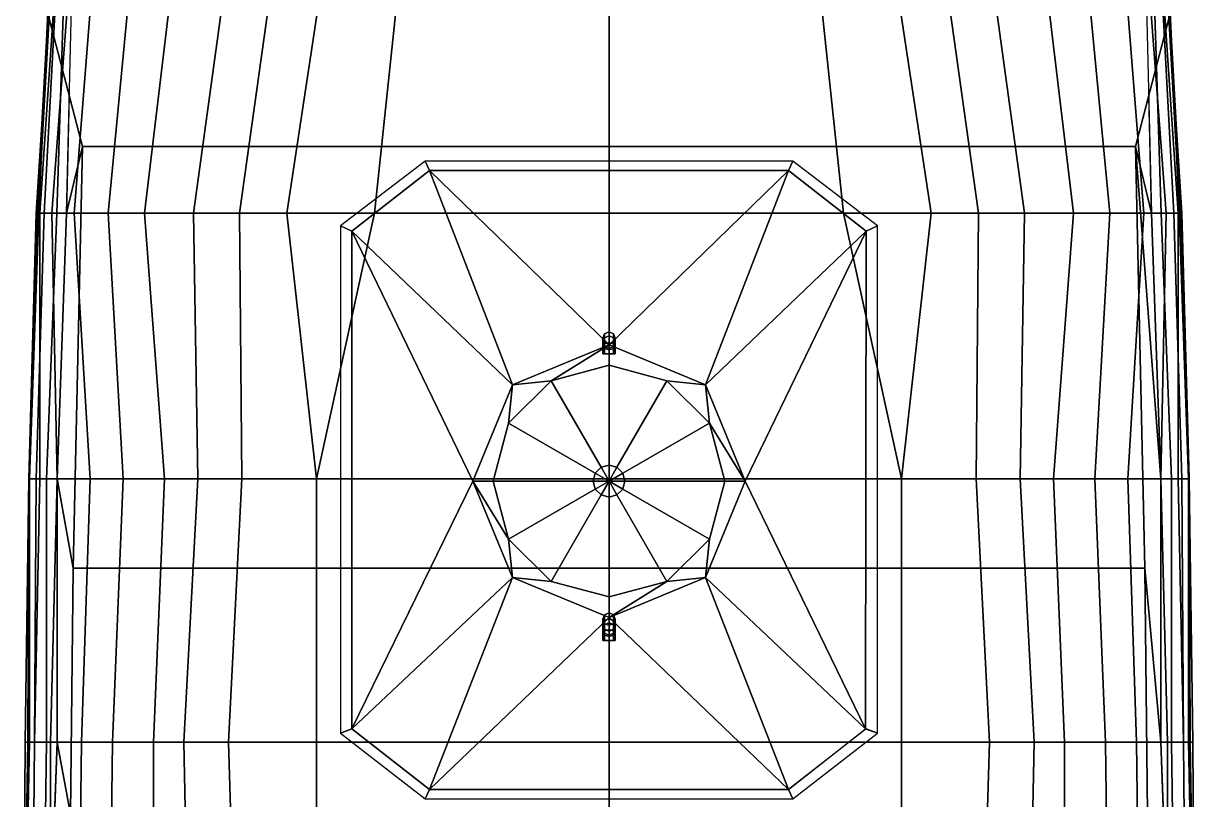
# Model space of a CAD drawing. Extents: x -14 to 14, y -80 to 101.
# Drawn here: x -13.19 to 13.19, y 1.07 to 18.55 of the extents above; entities that cross this region are included whole.
import ezdxf

# ---------------------------------------------------------------- set-up
doc = ezdxf.new("R2010")
doc.units = 0
doc.layers.get('0').update_dxf_attribs({"linetype": 'CONTINUOUS'})
doc.layers.add('CITADELLE', color=3, linetype='CONTINUOUS')
doc.layers.add('SUPERSTRUCTURE', color=4, linetype='CONTINUOUS')

msp = doc.modelspace()

# ---------------------------------------------------------------- linework, layer by layer
for points in [[(-12.53, 20.18, -4.75), (-12.53, 20.18, -5.55), (-12.9, 14.28, -5.55), (-12.86, 14.28, -4.75)], [(-12.53, 20.18, -5.55), (-12.42, 20.18, -6.29), (-12.82, 14.28, -6.29), (-12.9, 14.28, -5.55)], [(-12.58, 20.18, -2.11), (-12.56, 20.18, -3.04), (-12.89, 14.28, -3.04), (-12.84, 14.28, -2.11)], [(-12.56, 20.18, -3.04), (-12.41, 20.18, -3.26), (-12.72, 14.28, -3.26), (-12.89, 14.28, -3.04)], [(-12.41, 20.18, -3.26), (-12.53, 20.18, -4.75), (-12.86, 14.28, -4.75), (-12.72, 14.28, -3.26)], [(-12.25, 20.18, 1.72), (-12.58, 20.18, -2.11), (-12.84, 14.28, -2.11), (-12.44, 14.28, 1.63)], [(-12.42, 20.18, -6.29), (-12.11, 20.18, -7), (-12.55, 14.28, -7), (-12.82, 14.28, -6.29)], [(-12.11, 20.18, -7), (-11.58, 20.18, -7.66), (-12.05, 14.28, -7.66), (-12.55, 14.28, -7)], [(-12.08, 20.18, 1.9), (-12.25, 20.18, 1.72), (-12.44, 14.28, 1.63), (-12.22, 14.28, 1.9)], [(-11.58, 20.18, -7.66), (-10.72, 20.18, -8.31), (-11.28, 14.28, -8.31), (-12.05, 14.28, -7.66)], [(-10.72, 20.18, -8.31), (-9.76, 20.18, -8.76), (-10.46, 14.28, -8.76), (-11.28, 14.28, -8.31)], [(-9.76, 20.18, -8.76), (-8.55, 20.18, -9.13), (-9.36, 14.28, -9.13), (-10.46, 14.28, -8.76)], [(-8.55, 20.18, -9.13), (-7.5, 20.18, -9.3), (-8.32, 14.28, -9.3), (-9.36, 14.28, -9.13)], [(-7.5, 20.18, -9.3), (-6.36, 20.18, -9.42), (-7.26, 14.28, -9.42), (-8.32, 14.28, -9.3)], [(-6.36, 20.18, -9.42), (-4.66, 20.18, -9.51), (-5.28, 14.28, -9.51), (-7.26, 14.28, -9.42)], [(-4.66, 20.18, -9.51), (0, 20.18, -9.55), (0, 14.28, -9.55), (-5.28, 14.28, -9.51)], [(5.28, 14.28, -9.51), (0, 14.28, -9.55), (0, 20.18, -9.55), (4.66, 20.18, -9.51)], [(7.26, 14.28, -9.42), (5.28, 14.28, -9.51), (4.66, 20.18, -9.51), (6.36, 20.18, -9.42)], [(8.32, 14.28, -9.3), (7.26, 14.28, -9.42), (6.36, 20.18, -9.42), (7.5, 20.18, -9.3)], [(9.36, 14.28, -9.13), (8.32, 14.28, -9.3), (7.5, 20.18, -9.3), (8.55, 20.18, -9.13)], [(10.46, 14.28, -8.76), (9.36, 14.28, -9.13), (8.55, 20.18, -9.13), (9.76, 20.18, -8.76)], [(11.28, 14.28, -8.31), (10.46, 14.28, -8.76), (9.76, 20.18, -8.76), (10.72, 20.18, -8.31)], [(12.05, 14.28, -7.66), (11.28, 14.28, -8.31), (10.72, 20.18, -8.31), (11.58, 20.18, -7.66)], [(12.55, 14.28, -7), (12.05, 14.28, -7.66), (11.58, 20.18, -7.66), (12.11, 20.18, -7)], [(12.22, 14.28, 1.9), (12.44, 14.28, 1.63), (12.25, 20.18, 1.72), (12.08, 20.18, 1.9)], [(12.82, 14.28, -6.29), (12.55, 14.28, -7), (12.11, 20.18, -7), (12.42, 20.18, -6.29)], [(12.44, 14.28, 1.63), (12.84, 14.28, -2.11), (12.58, 20.18, -2.11), (12.25, 20.18, 1.72)], [(12.89, 14.28, -3.04), (12.72, 14.28, -3.26), (12.41, 20.18, -3.26), (12.56, 20.18, -3.04)], [(12.72, 14.28, -3.26), (12.86, 14.28, -4.75), (12.53, 20.18, -4.75), (12.41, 20.18, -3.26)], [(12.9, 14.28, -5.55), (12.82, 14.28, -6.29), (12.42, 20.18, -6.29), (12.53, 20.18, -5.55)], [(12.86, 14.28, -4.75), (12.9, 14.28, -5.55), (12.53, 20.18, -5.55), (12.53, 20.18, -4.75)], [(12.84, 14.28, -2.11), (12.89, 14.28, -3.04), (12.56, 20.18, -3.04), (12.58, 20.18, -2.11)], [(-12.157, 16.925, 1.9), (-12.157, 16.925, 1.9), (-12.22, 14.28, 1.9), (-11.86, 15.78, 1.9)], [(12.157, 16.925, 1.9), (12.157, 16.925, 1.9), (11.86, 15.78, 1.9), (12.22, 14.28, 1.9)], [(-11.86, 15.78, 1.9), (-12.22, 14.28, 1.9), (-12.43, 8.29, 1.9), (-12.07, 6.28, 1.9)], [(12.43, 8.29, 1.9), (11.86, 15.78, 1.9), (12.07, 6.28, 1.9), (12.43, 2.36, 1.9)], [(12.22, 14.28, 1.9), (12.22, 14.28, 1.9), (11.86, 15.78, 1.9), (12.43, 8.29, 1.9)], [(-12.72, 14.28, -3.26), (-12.86, 14.28, -4.75), (-13.07, 8.29, -4.75), (-12.9, 8.29, -3.26)], [(-12.86, 14.28, -4.75), (-12.9, 14.28, -5.55), (-13.07, 8.29, -6.29), (-13.07, 8.29, -4.75)], [(-12.9, 14.28, -5.55), (-12.82, 14.28, -6.29), (-12.82, 8.29, -7), (-13.07, 8.29, -6.29)], [(-12.84, 14.28, -2.11), (-12.89, 14.28, -3.04), (-13.05, 8.29, -3.04), (-13.05, 8.29, -2.11)], [(-12.89, 14.28, -3.04), (-12.72, 14.28, -3.26), (-12.9, 8.29, -3.26), (-13.05, 8.29, -3.04)], [(-12.44, 14.28, 1.63), (-12.84, 14.28, -2.11), (-13.05, 8.29, -2.11), (-12.67, 8.29, 1.63)], [(-12.82, 14.28, -6.29), (-12.55, 14.28, -7), (-12.43, 8.29, -7.66), (-12.82, 8.29, -7)], [(-12.22, 14.28, 1.9), (-12.44, 14.28, 1.63), (-12.67, 8.29, 1.63), (-12.43, 8.29, 1.9)], [(-12.55, 14.28, -7), (-12.05, 14.28, -7.66), (-11.69, 8.29, -8.31), (-12.43, 8.29, -7.66)], [(-12.05, 14.28, -7.66), (-11.28, 14.28, -8.31), (-10.94, 8.29, -8.76), (-11.69, 8.29, -8.31)], [(-11.28, 14.28, -8.31), (-10.46, 14.28, -8.76), (-10.01, 8.29, -9.13), (-10.94, 8.29, -8.76)], [(-10.46, 14.28, -8.76), (-9.36, 14.28, -9.13), (-9.26, 8.29, -9.3), (-10.01, 8.29, -9.13)], [(-9.36, 14.28, -9.13), (-8.32, 14.28, -9.3), (-8.27, 8.29, -9.42), (-9.26, 8.29, -9.3)], [(-8.32, 14.28, -9.3), (-7.26, 14.28, -9.42), (-6.59, 8.29, -9.51), (-8.27, 8.29, -9.42)], [(-7.26, 14.28, -9.42), (-5.28, 14.28, -9.51), (-6.59, 8.29, -9.51)], [(-5.28, 14.28, -9.51), (0, 14.28, -9.55), (0, 8.29, -9.55), (-6.59, 8.29, -9.51)], [(6.59, 8.29, -9.51), (0, 8.29, -9.55), (0, 14.28, -9.55), (5.28, 14.28, -9.51)], [(6.59, 8.29, -9.51), (6.59, 8.29, -9.51), (5.28, 14.28, -9.51), (7.26, 14.28, -9.42)], [(8.27, 8.29, -9.42), (6.59, 8.29, -9.51), (7.26, 14.28, -9.42), (8.32, 14.28, -9.3)], [(9.26, 8.29, -9.3), (8.27, 8.29, -9.42), (8.32, 14.28, -9.3), (9.36, 14.28, -9.13)], [(10.01, 8.29, -9.13), (9.26, 8.29, -9.3), (9.36, 14.28, -9.13), (10.46, 14.28, -8.76)], [(10.94, 8.29, -8.76), (10.01, 8.29, -9.13), (10.46, 14.28, -8.76), (11.28, 14.28, -8.31)], [(11.69, 8.29, -8.31), (10.94, 8.29, -8.76), (11.28, 14.28, -8.31), (12.05, 14.28, -7.66)], [(12.43, 8.29, -7.66), (11.69, 8.29, -8.31), (12.05, 14.28, -7.66), (12.55, 14.28, -7)], [(12.43, 8.29, 1.9), (12.67, 8.29, 1.63), (12.44, 14.28, 1.63), (12.22, 14.28, 1.9)], [(12.82, 8.29, -7), (12.43, 8.29, -7.66), (12.55, 14.28, -7), (12.82, 14.28, -6.29)], [(12.67, 8.29, 1.63), (13.05, 8.29, -2.11), (12.84, 14.28, -2.11), (12.44, 14.28, 1.63)], [(13.05, 8.29, -3.04), (12.9, 8.29, -3.26), (12.72, 14.28, -3.26), (12.89, 14.28, -3.04)], [(12.9, 8.29, -3.26), (13.07, 8.29, -4.75), (12.86, 14.28, -4.75), (12.72, 14.28, -3.26)], [(13.07, 8.29, -6.29), (12.82, 8.29, -7), (12.82, 14.28, -6.29), (12.9, 14.28, -5.55)], [(13.05, 8.29, -2.11), (13.05, 8.29, -3.04), (12.89, 14.28, -3.04), (12.84, 14.28, -2.11)], [(13.07, 8.29, -4.75), (13.07, 8.29, -6.29), (12.9, 14.28, -5.55), (12.86, 14.28, -4.75)], [(-13.07, 8.29, -4.75), (-13.07, 8.29, -6.29), (-13.15, 2.36, -6.29), (-13.09, 2.36, -4.75)], [(-13.07, 8.29, -6.29), (-12.82, 8.29, -7), (-12.94, 2.36, -7), (-13.15, 2.36, -6.29)], [(-12.9, 8.29, -3.26), (-13.07, 8.29, -4.75), (-13.09, 2.36, -4.75), (-12.94, 2.36, -3.26)], [(-12.67, 8.29, 1.63), (-13.05, 8.29, -2.11), (-13.05, 2.36, -2.11), (-12.67, 2.36, 1.63)], [(-13.05, 8.29, -2.11), (-13.05, 8.29, -3.04), (-13.05, 2.36, -3.04), (-13.05, 2.36, -2.11)], [(-13.05, 8.29, -3.04), (-12.9, 8.29, -3.26), (-12.94, 2.36, -3.26), (-13.05, 2.36, -3.04)], [(-12.82, 8.29, -7), (-12.43, 8.29, -7.66), (-12.58, 2.36, -7.66), (-12.94, 2.36, -7)], [(-12.43, 8.29, 1.9), (-12.67, 8.29, 1.63), (-12.67, 2.36, 1.63), (-12.43, 2.36, 1.9)], [(-12.43, 8.29, -7.66), (-11.69, 8.29, -8.31), (-11.88, 2.36, -8.31), (-12.58, 2.36, -7.66)], [(-12.07, 6.28, 1.9), (-12.43, 8.29, 1.9), (-12.43, 2.36, 1.9), (-12.13, 0.74, 1.9)], [(-11.69, 8.29, -8.31), (-10.94, 8.29, -8.76), (-11.18, 2.36, -8.76), (-11.88, 2.36, -8.31)], [(-10.94, 8.29, -8.76), (-10.01, 8.29, -9.13), (-10.26, 2.36, -9.13), (-11.18, 2.36, -8.76)], [(-10.01, 8.29, -9.13), (-9.26, 8.29, -9.3), (-9.58, 2.36, -9.3), (-10.26, 2.36, -9.13)], [(-9.26, 8.29, -9.3), (-8.27, 8.29, -9.42), (-8.57, 2.36, -9.42), (-9.58, 2.36, -9.3)], [(-8.27, 8.29, -9.42), (-6.59, 8.29, -9.51), (-6.59, 2.36, -9.51), (-8.57, 2.36, -9.42)], [(-6.59, 8.29, -9.51), (0, 8.29, -9.55), (0, 2.36, -9.55), (-6.59, 2.36, -9.51)], [(6.59, 2.36, -9.51), (0, 2.36, -9.55), (0, 8.29, -9.55), (6.59, 8.29, -9.51)], [(8.57, 2.36, -9.42), (6.59, 2.36, -9.51), (6.59, 8.29, -9.51), (8.27, 8.29, -9.42)], [(9.58, 2.36, -9.3), (8.57, 2.36, -9.42), (8.27, 8.29, -9.42), (9.26, 8.29, -9.3)], [(10.26, 2.36, -9.13), (9.58, 2.36, -9.3), (9.26, 8.29, -9.3), (10.01, 8.29, -9.13)], [(11.18, 2.36, -8.76), (10.26, 2.36, -9.13), (10.01, 8.29, -9.13), (10.94, 8.29, -8.76)], [(11.88, 2.36, -8.31), (11.18, 2.36, -8.76), (10.94, 8.29, -8.76), (11.69, 8.29, -8.31)], [(12.58, 2.36, -7.66), (11.88, 2.36, -8.31), (11.69, 8.29, -8.31), (12.43, 8.29, -7.66)], [(12.94, 2.36, -7), (12.58, 2.36, -7.66), (12.43, 8.29, -7.66), (12.82, 8.29, -7)], [(12.43, 2.36, 1.9), (12.67, 2.36, 1.63), (12.67, 8.29, 1.63), (12.43, 8.29, 1.9)], [(12.67, 2.36, 1.63), (13.05, 2.36, -2.11), (13.05, 8.29, -2.11), (12.67, 8.29, 1.63)], [(13.15, 2.36, -6.29), (12.94, 2.36, -7), (12.82, 8.29, -7), (13.07, 8.29, -6.29)], [(13.05, 2.36, -3.04), (12.94, 2.36, -3.26), (12.9, 8.29, -3.26), (13.05, 8.29, -3.04)], [(12.94, 2.36, -3.26), (13.09, 2.36, -4.75), (13.07, 8.29, -4.75), (12.9, 8.29, -3.26)], [(13.05, 2.36, -2.11), (13.05, 2.36, -3.04), (13.05, 8.29, -3.04), (13.05, 8.29, -2.11)], [(13.09, 2.36, -4.75), (13.15, 2.36, -6.29), (13.07, 8.29, -6.29), (13.07, 8.29, -4.75)], [(12.43, 2.36, 1.9), (12.07, 6.28, 1.9), (12.13, 0.74, 1.9), (12.531, -0.374, 1.9)], [(-12.94, 2.36, -3.26), (-13.09, 2.36, -4.75), (-13.19, -3.58, -4.75), (-12.99, -3.58, -3.26)], [(-13.09, 2.36, -4.75), (-13.15, 2.36, -6.29), (-13.19, -3.58, -6.29), (-13.19, -3.58, -4.75)], [(-13.15, 2.36, -6.29), (-12.94, 2.36, -7), (-12.99, -3.58, -7), (-13.19, -3.58, -6.29)], [(-13.05, 2.36, -2.11), (-13.05, 2.36, -3.04), (-13.17, -3.58, -3.04)], [(-13.05, 2.36, -3.04), (-12.94, 2.36, -3.26), (-12.99, -3.58, -3.26), (-13.17, -3.58, -3.04)], [(-12.67, 2.36, 1.63), (-13.05, 2.36, -2.11), (-13.17, -3.58, -3.04), (-12.75, -3.58, 1.77)], [(-12.94, 2.36, -7), (-12.58, 2.36, -7.66), (-12.58, -3.58, -7.71), (-12.99, -3.58, -7)], [(-12.43, 2.36, 1.9), (-12.67, 2.36, 1.63), (-12.75, -3.58, 1.77), (-12.65, -3.58, 1.9)], [(-12.58, 2.36, -7.66), (-11.88, 2.36, -8.31), (-11.96, -3.58, -8.31), (-12.58, -3.58, -7.71)], [(-12.43, 2.36, 1.9), (-12.43, 2.36, 1.9), (-12.531, -0.374, 1.9), (-12.13, 0.74, 1.9)], [(-11.88, 2.36, -8.31), (-11.18, 2.36, -8.76), (-11.26, -3.58, -8.76), (-11.96, -3.58, -8.31)], [(-11.18, 2.36, -8.76), (-10.26, 2.36, -9.13), (-10.26, -3.58, -9.13), (-11.26, -3.58, -8.76)], [(-10.26, 2.36, -9.13), (-9.58, 2.36, -9.3), (-9.46, -3.58, -9.3), (-10.26, -3.58, -9.13)], [(-9.58, 2.36, -9.3), (-8.57, 2.36, -9.42), (-8.39, -3.58, -9.42), (-9.46, -3.58, -9.3)], [(-8.57, 2.36, -9.42), (-6.59, 2.36, -9.51), (-6.59, -3.58, -9.51), (-8.39, -3.58, -9.42)], [(-6.59, 2.36, -9.51), (0, 2.36, -9.55), (0, -3.58, -9.55), (-6.59, -3.58, -9.51)], [(6.59, -3.58, -9.51), (0, -3.58, -9.55), (0, 2.36, -9.55), (6.59, 2.36, -9.51)], [(8.39, -3.58, -9.42), (6.59, -3.58, -9.51), (6.59, 2.36, -9.51), (8.57, 2.36, -9.42)], [(9.46, -3.58, -9.3), (8.39, -3.58, -9.42), (8.57, 2.36, -9.42), (9.58, 2.36, -9.3)], [(10.26, -3.58, -9.13), (9.46, -3.58, -9.3), (9.58, 2.36, -9.3), (10.26, 2.36, -9.13)], [(11.26, -3.58, -8.76), (10.26, -3.58, -9.13), (10.26, 2.36, -9.13), (11.18, 2.36, -8.76)], [(11.96, -3.58, -8.31), (11.26, -3.58, -8.76), (11.18, 2.36, -8.76), (11.88, 2.36, -8.31)], [(12.58, -3.58, -7.71), (11.96, -3.58, -8.31), (11.88, 2.36, -8.31), (12.58, 2.36, -7.66)], [(12.65, -3.58, 1.9), (12.75, -3.58, 1.77), (12.67, 2.36, 1.63), (12.43, 2.36, 1.9)], [(12.99, -3.58, -7), (12.58, -3.58, -7.71), (12.58, 2.36, -7.66), (12.94, 2.36, -7)], [(12.75, -3.58, 1.77), (13.17, -3.58, -3.04), (13.05, 2.36, -2.11), (12.67, 2.36, 1.63)], [(13.17, -3.58, -3.04), (12.99, -3.58, -3.26), (12.94, 2.36, -3.26), (13.05, 2.36, -3.04)], [(12.99, -3.58, -3.26), (13.19, -3.58, -4.75), (13.09, 2.36, -4.75), (12.94, 2.36, -3.26)], [(13.19, -3.58, -6.29), (12.99, -3.58, -7), (12.94, 2.36, -7), (13.15, 2.36, -6.29)], [(13.17, -3.58, -3.04), (13.17, -3.58, -3.04), (13.05, 2.36, -3.04), (13.05, 2.36, -2.11)], [(13.19, -3.58, -4.75), (13.19, -3.58, -6.29), (13.15, 2.36, -6.29), (13.09, 2.36, -4.75)]]:
    msp.add_3dface(points)
at = {"layer": 'CITADELLE'}
for points in [[(-13.14, 20.71, 4.59), (-13.14, 20.71, 1.9), (-11.86, 15.78, 1.9), (-11.86, 15.78, 4.59)], [(13.14, 20.71, 4.59), (-13.14, 20.71, 4.59), (-11.86, 15.78, 4.59), (11.86, 15.78, 4.59)], [(13.14, 20.71, 1.9), (13.14, 20.71, 4.59), (11.86, 15.78, 4.59), (11.86, 15.78, 1.9)], [(-11.86, 15.78, 4.59), (-11.86, 15.78, 1.9), (-12.07, 6.28, 1.9), (-12.07, 6.28, 4.59)], [(11.86, 15.78, 4.59), (-11.86, 15.78, 4.59), (-12.07, 6.28, 4.59), (12.07, 6.28, 4.59)], [(11.86, 15.78, 1.9), (11.86, 15.78, 4.59), (12.07, 6.28, 4.59), (12.07, 6.28, 1.9)], [(-12.07, 6.28, 4.59), (-12.07, 6.28, 1.9), (-12.13, 0.74, 1.9), (-12.13, 0.74, 4.59)], [(12.07, 6.28, 4.59), (-12.07, 6.28, 4.59), (-12.13, 0.74, 4.59), (12.13, 0.74, 4.59)], [(12.07, 6.28, 1.9), (12.07, 6.28, 4.59), (12.13, 0.74, 4.59), (12.13, 0.74, 1.9)]]:
    msp.add_3dface(points, dxfattribs=at)
at = {"layer": 'SUPERSTRUCTURE'}
for points in [[(-4.04, 15.24, 6.27), (-4.14, 15.45, 4.59), (-6.05, 13.99, 4.59), (-5.79, 13.87, 6.27)], [(4.04, 15.24, 6.27), (4.14, 15.45, 4.59), (-4.14, 15.45, 4.59), (-4.04, 15.24, 6.27)], [(6.05, 13.99, 4.59), (4.14, 15.45, 4.59), (4.04, 15.24, 6.27), (5.79, 13.87, 6.27)], [(-2.171, 10.411, 6.61), (-4.04, 15.24, 6.27), (-5.79, 13.87, 6.27), (-2.171, 10.411, 6.61)], [(0, 11.31, 6.61), (-4.04, 15.24, 6.27), (-2.171, 10.411, 6.61), (0, 11.31, 6.61)], [(0, 11.31, 6.61), (4.04, 15.24, 6.27), (-4.04, 15.24, 6.27), (0, 11.31, 6.61)], [(2.171, 10.411, 6.61), (4.04, 15.24, 6.27), (0, 11.31, 6.61), (2.171, 10.411, 6.61)], [(2.171, 10.411, 6.61), (5.79, 13.87, 6.27), (4.04, 15.24, 6.27), (2.171, 10.411, 6.61)], [(-6.05, 13.99, 4.59), (-6.05, 2.56, 4.59), (-5.79, 2.66, 6.27), (-5.79, 13.87, 6.27)], [(5.78, 2.66, 6.27), (6.05, 2.56, 4.59), (6.05, 13.99, 4.59), (5.79, 13.87, 6.27)], [(-3.07, 8.24, 6.61), (-5.79, 13.87, 6.27), (-5.79, 2.66, 6.27), (-3.07, 8.24, 6.61)], [(-2.171, 10.411, 6.61), (-5.79, 13.87, 6.27), (-3.07, 8.24, 6.61), (-2.171, 10.411, 6.61)], [(3.07, 8.24, 6.61), (5.79, 13.87, 6.27), (2.171, 10.411, 6.61), (3.07, 8.24, 6.61)], [(3.07, 8.24, 6.61), (5.78, 2.66, 6.27), (5.79, 13.87, 6.27), (3.07, 8.24, 6.61)], [(-0.099, 11.47, 16.45), (-0.14, 11.37, 16.45), (-0.14, 11.46, 17.11), (-0.099, 11.56, 17.11)], [(-0.099, 11.56, 19.16), (-0.14, 11.46, 19.11), (-0.14, 11.28, 19.32), (-0.099, 11.33, 19.419)], [(-0.099, 11.559, 17.11), (-0.14, 11.46, 17.11), (-0.14, 11.46, 19.11), (-0.099, 11.559, 19.16)], [(-0.099, 11.469, 6.59), (-0.14, 11.37, 6.6), (-0.14, 11.37, 16.45), (-0.099, 11.469, 16.45)], [(-0.14, 11.37, 16.45), (-0.099, 11.27, 16.45), (-0.099, 11.36, 17.11), (-0.14, 11.46, 17.11)], [(-0.14, 11.46, 17.11), (-0.099, 11.361, 17.11), (-0.099, 11.361, 19.07), (-0.14, 11.46, 19.11)], [(-0.14, 11.46, 19.11), (-0.099, 11.36, 19.07), (-0.099, 11.23, 19.221), (-0.14, 11.28, 19.32)], [(-0.14, 11.37, 6.6), (-0.099, 11.271, 6.61), (-0.099, 11.271, 16.45), (-0.14, 11.37, 16.45)], [(0, 11.51, 16.45), (-0.099, 11.47, 16.45), (-0.099, 11.56, 17.11), (0, 11.6, 17.11)], [(0, 11.6, 17.11), (-0.099, 11.559, 17.11), (-0.099, 11.559, 19.16), (0, 11.6, 19.19)], [(0, 11.6, 19.19), (-0.099, 11.56, 19.16), (-0.099, 11.33, 19.419), (0, 11.36, 19.46)], [(0, 11.51, 6.59), (-0.099, 11.469, 6.59), (-0.099, 11.469, 16.45), (0, 11.51, 16.45)], [(-0.099, 11.361, 17.11), (0, 11.32, 17.11), (0, 11.32, 19.06), (-0.099, 11.361, 19.07)], [(-0.099, 11.27, 16.45), (0, 11.23, 16.45), (0, 11.32, 17.11), (-0.099, 11.36, 17.11)], [(0, 11.36, 19.46), (-0.099, 11.33, 19.419), (-0.099, 11.11, 19.419), (0, 11.11, 19.46)], [(-0.099, 11.36, 19.07), (0, 11.32, 19.06), (0, 11.2, 19.18), (-0.099, 11.23, 19.221)], [(0.099, 11.47, 16.45), (0, 11.51, 16.45), (0, 11.6, 17.11), (0.099, 11.56, 17.11)], [(0.099, 11.559, 17.11), (0, 11.6, 17.11), (0, 11.6, 19.19), (0.099, 11.559, 19.16)], [(0.099, 11.56, 19.16), (0, 11.6, 19.19), (0, 11.36, 19.46), (0.099, 11.33, 19.419)], [(0.099, 11.469, 6.59), (0, 11.51, 6.59), (0, 11.51, 16.45), (0.099, 11.469, 16.45)], [(0, 11.32, 17.11), (0.099, 11.361, 17.11), (0.099, 11.361, 19.07), (0, 11.32, 19.06)], [(0, 11.23, 16.45), (0.099, 11.27, 16.45), (0.099, 11.36, 17.11), (0, 11.32, 17.11)], [(0.099, 11.33, 19.419), (0, 11.36, 19.46), (0, 11.11, 19.46), (0.099, 11.11, 19.419)], [(0, 11.32, 19.06), (0.099, 11.36, 19.07), (0.099, 11.23, 19.221), (0, 11.2, 19.18)], [(0.14, 11.37, 16.45), (0.099, 11.47, 16.45), (0.099, 11.56, 17.11), (0.14, 11.46, 17.11)], [(0.14, 11.46, 19.11), (0.099, 11.56, 19.16), (0.099, 11.33, 19.419), (0.14, 11.28, 19.32)], [(0.14, 11.46, 17.11), (0.099, 11.559, 17.11), (0.099, 11.559, 19.16), (0.14, 11.46, 19.11)], [(0.14, 11.37, 6.6), (0.099, 11.469, 6.59), (0.099, 11.469, 16.45), (0.14, 11.37, 16.45)], [(0.099, 11.27, 16.45), (0.14, 11.37, 16.45), (0.14, 11.46, 17.11), (0.099, 11.36, 17.11)], [(0.099, 11.361, 17.11), (0.14, 11.46, 17.11), (0.14, 11.46, 19.11), (0.099, 11.361, 19.07)], [(0.099, 11.36, 19.07), (0.14, 11.46, 19.11), (0.14, 11.28, 19.32), (0.099, 11.23, 19.221)], [(0.099, 11.271, 6.61), (0.14, 11.37, 6.6), (0.14, 11.37, 16.45), (0.099, 11.271, 16.45)], [(-2.171, 10.411, 6.72), (0, 11.31, 6.72), (0, 11.31, 6.61), (-2.171, 10.411, 6.61)], [(0, 11.31, 6.72), (-2.171, 10.411, 6.72), (-2.171, 10.411, 6.72), (-1.305, 10.5, 6.72)], [(0, 10.85, 6.72), (0, 11.31, 6.72), (0, 11.31, 6.72), (-1.305, 10.5, 6.72)], [(-0.099, 11.33, 19.419), (-0.14, 11.28, 19.32), (-0.14, 11.11, 19.32), (-0.099, 11.11, 19.419)], [(-0.14, 11.28, 19.32), (-0.099, 11.23, 19.221), (-0.099, 11.11, 19.221), (-0.14, 11.11, 19.32)], [(-0.099, 11.271, 6.61), (0, 11.23, 6.61), (0, 11.23, 16.45), (-0.099, 11.271, 16.45)], [(-0.099, 11.23, 19.221), (0, 11.2, 19.18), (0, 11.11, 19.18), (-0.099, 11.11, 19.221)], [(0, 11.31, 6.72), (2.171, 10.411, 6.72), (2.171, 10.411, 6.61), (0, 11.31, 6.61)], [(0, 10.85, 6.72), (1.305, 10.5, 6.72), (2.171, 10.411, 6.72), (0, 11.31, 6.72)], [(0, 11.23, 6.61), (0.099, 11.271, 6.61), (0.099, 11.271, 16.45), (0, 11.23, 16.45)], [(0, 11.2, 19.18), (0.099, 11.23, 19.221), (0.099, 11.11, 19.221), (0, 11.11, 19.18)], [(0.14, 11.28, 19.32), (0.099, 11.33, 19.419), (0.099, 11.11, 19.419), (0.14, 11.11, 19.32)], [(0.099, 11.23, 19.221), (0.14, 11.28, 19.32), (0.14, 11.11, 19.32), (0.099, 11.11, 19.221)], [(0, 10.85, 18.76), (-1.305, 10.5, 18.76), (-0.18, 8.552, 19.26), (0, 8.6, 19.26)], [(-1.305, 10.5, 18.76), (0, 10.85, 18.78), (0, 10.85, 6.72), (-1.305, 10.5, 6.72)], [(1.305, 10.5, 18.76), (0, 10.85, 18.76), (0, 8.6, 19.26), (0.18, 8.552, 19.26)], [(0, 10.85, 18.78), (1.305, 10.5, 18.76), (1.305, 10.5, 6.72), (0, 10.85, 6.72)], [(-3.07, 8.24, 6.72), (-2.171, 10.411, 6.72), (-2.171, 10.411, 6.61), (-3.07, 8.24, 6.61)], [(-2.61, 8.24, 6.72), (-2.26, 9.545, 6.72), (-2.171, 10.411, 6.72), (-3.07, 8.24, 6.72)], [(-1.305, 10.5, 18.76), (-2.26, 9.545, 18.76), (-0.312, 8.42, 19.26), (-0.18, 8.552, 19.26)], [(-2.26, 9.545, 18.76), (-1.305, 10.5, 18.76), (-1.305, 10.5, 6.72), (-2.26, 9.545, 6.72)], [(-1.305, 10.5, 6.72), (-2.171, 10.411, 6.72), (-2.171, 10.411, 6.72), (-2.26, 9.545, 6.72)], [(2.26, 9.545, 18.76), (1.305, 10.5, 18.76), (0.18, 8.552, 19.26), (0.312, 8.42, 19.26)], [(1.305, 10.5, 18.76), (2.26, 9.545, 18.76), (2.26, 9.545, 6.72), (1.305, 10.5, 6.72)], [(2.26, 9.545, 6.72), (2.171, 10.411, 6.72), (2.171, 10.411, 6.72), (1.305, 10.5, 6.72)], [(2.171, 10.411, 6.72), (3.07, 8.24, 6.72), (3.07, 8.24, 6.61), (2.171, 10.411, 6.61)], [(3.07, 8.24, 6.72), (2.171, 10.411, 6.72), (2.171, 10.411, 6.72), (2.26, 9.545, 6.72)], [(-2.26, 9.545, 18.76), (-2.61, 8.24, 18.76), (-0.36, 8.24, 19.26), (-0.312, 8.42, 19.26)], [(-2.61, 8.24, 18.76), (-2.26, 9.545, 18.76), (-2.26, 9.545, 6.72), (-2.61, 8.24, 6.72)], [(2.61, 8.24, 18.76), (2.26, 9.545, 18.76), (0.312, 8.42, 19.26), (0.36, 8.24, 19.26)], [(2.26, 9.545, 18.76), (2.61, 8.24, 18.76), (2.61, 8.24, 6.72), (2.26, 9.545, 6.72)], [(2.61, 8.24, 6.72), (3.07, 8.24, 6.72), (3.07, 8.24, 6.72), (2.26, 9.545, 6.72)], [(-0.18, 8.552, 19.43), (-0.312, 8.42, 19.43), (0, 8.24, 19.48)], [(-0.18, 8.552, 19.26), (-0.312, 8.42, 19.26), (-0.312, 8.42, 19.43), (-0.18, 8.552, 19.43)], [(0, 8.6, 19.43), (-0.18, 8.552, 19.43), (0, 8.24, 19.48)], [(0, 8.6, 19.26), (-0.18, 8.552, 19.26), (-0.18, 8.552, 19.43), (0, 8.6, 19.43)], [(0.18, 8.552, 19.43), (0, 8.6, 19.43), (0, 8.24, 19.48)], [(0.18, 8.552, 19.26), (0, 8.6, 19.26), (0, 8.6, 19.43), (0.18, 8.552, 19.43)], [(0.312, 8.42, 19.43), (0.18, 8.552, 19.43), (0, 8.24, 19.48)], [(0.312, 8.42, 19.26), (0.18, 8.552, 19.26), (0.18, 8.552, 19.43), (0.312, 8.42, 19.43)], [(-3.07, 8.24, 6.61), (-5.79, 2.66, 6.27), (-2.171, 6.069, 6.61), (-3.07, 8.24, 6.61)], [(-2.171, 6.069, 6.72), (-3.07, 8.24, 6.72), (-3.07, 8.24, 6.61), (-2.171, 6.069, 6.61)], [(-2.61, 8.24, 6.72), (-3.07, 8.24, 6.72), (-3.07, 8.24, 6.72), (-2.26, 6.935, 6.72)], [(-3.07, 8.24, 6.72), (-2.171, 6.069, 6.72), (-2.171, 6.069, 6.72), (-2.26, 6.935, 6.72)], [(-2.61, 8.24, 18.76), (-2.26, 6.935, 18.76), (-0.312, 8.06, 19.26), (-0.36, 8.24, 19.26)], [(-2.26, 6.935, 18.76), (-2.61, 8.24, 18.76), (-2.61, 8.24, 6.72), (-2.26, 6.935, 6.72)], [(-0.312, 8.42, 19.43), (-0.36, 8.24, 19.43), (0, 8.24, 19.48)], [(-0.312, 8.42, 19.26), (-0.36, 8.24, 19.26), (-0.36, 8.24, 19.43), (-0.312, 8.42, 19.43)], [(-0.36, 8.24, 19.43), (-0.312, 8.06, 19.43), (0, 8.24, 19.48)], [(-0.36, 8.24, 19.26), (-0.312, 8.06, 19.26), (-0.312, 8.06, 19.43), (-0.36, 8.24, 19.43)], [(-0.312, 8.06, 19.43), (-0.18, 7.928, 19.43), (0, 8.24, 19.48)], [(-0.18, 7.928, 19.43), (0, 7.88, 19.43), (0, 8.24, 19.48)], [(0.36, 8.24, 19.43), (0.312, 8.42, 19.43), (0, 8.24, 19.48)], [(0, 7.88, 19.43), (0.18, 7.928, 19.43), (0, 8.24, 19.48)], [(0.18, 7.928, 19.43), (0.312, 8.06, 19.43), (0, 8.24, 19.48)], [(0.312, 8.06, 19.43), (0.36, 8.24, 19.43), (0, 8.24, 19.48)], [(0.36, 8.24, 19.26), (0.312, 8.42, 19.26), (0.312, 8.42, 19.43), (0.36, 8.24, 19.43)], [(0.312, 8.06, 19.26), (0.36, 8.24, 19.26), (0.36, 8.24, 19.43), (0.312, 8.06, 19.43)], [(2.26, 6.935, 18.76), (2.61, 8.24, 18.76), (0.36, 8.24, 19.26), (0.312, 8.06, 19.26)], [(3.07, 8.24, 6.72), (2.171, 6.069, 6.72), (2.171, 6.069, 6.61), (3.07, 8.24, 6.61)], [(2.171, 6.069, 6.61), (5.78, 2.66, 6.27), (3.07, 8.24, 6.61), (2.171, 6.069, 6.61)], [(2.61, 8.24, 6.72), (2.26, 6.935, 6.72), (2.171, 6.069, 6.72), (3.07, 8.24, 6.72)], [(2.61, 8.24, 18.76), (2.26, 6.935, 18.76), (2.26, 6.935, 6.72), (2.61, 8.24, 6.72)], [(-2.26, 6.935, 18.76), (-1.305, 5.98, 18.76), (-0.18, 7.928, 19.26), (-0.312, 8.06, 19.26)], [(-1.305, 5.98, 18.76), (0, 5.63, 18.76), (0, 7.88, 19.26), (-0.18, 7.928, 19.26)], [(-0.312, 8.06, 19.26), (-0.18, 7.928, 19.26), (-0.18, 7.928, 19.43), (-0.312, 8.06, 19.43)], [(-0.18, 7.928, 19.26), (0, 7.88, 19.26), (0, 7.88, 19.43), (-0.18, 7.928, 19.43)], [(0, 7.88, 19.26), (0.18, 7.928, 19.26), (0.18, 7.928, 19.43), (0, 7.88, 19.43)], [(0, 5.63, 18.76), (1.305, 5.98, 18.76), (0.18, 7.928, 19.26), (0, 7.88, 19.26)], [(0.18, 7.928, 19.26), (0.312, 8.06, 19.26), (0.312, 8.06, 19.43), (0.18, 7.928, 19.43)], [(1.305, 5.98, 18.76), (2.26, 6.935, 18.76), (0.312, 8.06, 19.26), (0.18, 7.928, 19.26)], [(-1.305, 5.98, 18.76), (-2.26, 6.935, 18.76), (-2.26, 6.935, 6.72), (-1.305, 5.98, 6.72)], [(-2.26, 6.935, 6.72), (-2.171, 6.069, 6.72), (-2.171, 6.069, 6.72), (-1.305, 5.98, 6.72)], [(2.26, 6.935, 18.76), (1.305, 5.98, 18.76), (1.305, 5.98, 6.72), (2.26, 6.935, 6.72)], [(1.305, 5.98, 6.72), (2.171, 6.069, 6.72), (2.171, 6.069, 6.72), (2.26, 6.935, 6.72)], [(-2.171, 6.069, 6.61), (-5.79, 2.66, 6.27), (-4.04, 1.29, 6.27), (-2.171, 6.069, 6.61)], [(-2.171, 6.069, 6.61), (-4.04, 1.29, 6.27), (0, 5.17, 6.61), (-2.171, 6.069, 6.61)], [(0, 5.17, 6.72), (-2.171, 6.069, 6.72), (-2.171, 6.069, 6.61), (0, 5.17, 6.61)], [(0, 5.63, 6.72), (-1.305, 5.98, 6.72), (-2.171, 6.069, 6.72), (0, 5.17, 6.72)], [(2.171, 6.069, 6.72), (0, 5.17, 6.72), (0, 5.17, 6.61), (2.171, 6.069, 6.61)], [(0, 5.17, 6.61), (4.04, 1.29, 6.27), (2.171, 6.069, 6.61), (0, 5.17, 6.61)], [(0, 5.17, 6.72), (2.171, 6.069, 6.72), (2.171, 6.069, 6.72), (1.305, 5.98, 6.72)], [(2.171, 6.069, 6.61), (4.04, 1.29, 6.27), (5.78, 2.66, 6.27), (2.171, 6.069, 6.61)], [(0, 5.63, 18.76), (-1.305, 5.98, 18.76), (-1.305, 5.98, 6.72), (0, 5.63, 6.72)], [(1.305, 5.98, 18.76), (0, 5.63, 18.76), (0, 5.63, 6.72), (1.305, 5.98, 6.72)], [(0, 5.63, 6.72), (0, 5.17, 6.72), (0, 5.17, 6.72), (1.305, 5.98, 6.72)], [(0, 5.17, 6.61), (-4.04, 1.29, 6.27), (4.04, 1.29, 6.27), (0, 5.17, 6.61)], [(-0.099, 5.23, 16.45), (-0.14, 5.13, 16.45), (-0.14, 4.91, 17.06), (-0.099, 5.009, 17.06)], [(-0.099, 5.229, 6.61), (-0.14, 5.13, 6.6), (-0.14, 5.13, 16.45), (-0.099, 5.229, 16.45)], [(-0.14, 5.13, 16.45), (-0.099, 5.03, 16.45), (-0.099, 4.811, 17.06), (-0.14, 4.91, 17.06)], [(-0.14, 5.13, 6.6), (-0.099, 5.031, 6.59), (-0.099, 5.031, 16.45), (-0.14, 5.13, 16.45)], [(-0.099, 5.1, 19.16), (-0.14, 5, 19.11), (-0.14, 4.82, 19.32), (-0.099, 4.87, 19.419)], [(-0.099, 5.009, 17.31), (-0.14, 4.91, 17.31), (-0.14, 5, 17.62), (-0.099, 5.1, 17.62)], [(-0.099, 5.099, 17.62), (-0.14, 5, 17.62), (-0.14, 5, 19.11), (-0.099, 5.099, 19.16)], [(0, 5.27, 16.45), (-0.099, 5.23, 16.45), (-0.099, 5.009, 17.06), (0, 5.05, 17.06)], [(0, 5.27, 6.61), (-0.099, 5.229, 6.61), (-0.099, 5.229, 16.45), (0, 5.27, 16.45)], [(0, 5.14, 19.19), (-0.099, 5.1, 19.16), (-0.099, 4.87, 19.419), (0, 4.9, 19.46)], [(0, 5.14, 17.62), (-0.099, 5.099, 17.62), (-0.099, 5.099, 19.16), (0, 5.14, 19.19)], [(0, 5.05, 17.31), (-0.099, 5.009, 17.31), (-0.099, 5.1, 17.62), (0, 5.14, 17.62)], [(0, 5.05, 17.06), (-0.099, 5.009, 17.06), (-0.099, 5.009, 17.31), (0, 5.05, 17.31)], [(-0.099, 5.031, 6.59), (0, 4.99, 6.59), (0, 4.99, 16.45), (-0.099, 5.031, 16.45)], [(-0.099, 5.03, 16.45), (0, 4.99, 16.45), (0, 4.77, 17.06), (-0.099, 4.811, 17.06)], [(0.099, 5.23, 16.45), (0, 5.27, 16.45), (0, 5.05, 17.06), (0.099, 5.009, 17.06)], [(0.099, 5.229, 6.61), (0, 5.27, 6.61), (0, 5.27, 16.45), (0.099, 5.229, 16.45)], [(0.099, 5.1, 19.16), (0, 5.14, 19.19), (0, 4.9, 19.46), (0.099, 4.87, 19.419)], [(0.099, 5.099, 17.62), (0, 5.14, 17.62), (0, 5.14, 19.19), (0.099, 5.099, 19.16)], [(0.099, 5.009, 17.31), (0, 5.05, 17.31), (0, 5.14, 17.62), (0.099, 5.1, 17.62)], [(0.099, 5.009, 17.06), (0, 5.05, 17.06), (0, 5.05, 17.31), (0.099, 5.009, 17.31)], [(0, 4.99, 6.59), (0.099, 5.031, 6.59), (0.099, 5.031, 16.45), (0, 4.99, 16.45)], [(0, 4.99, 16.45), (0.099, 5.03, 16.45), (0.099, 4.811, 17.06), (0, 4.77, 17.06)], [(0.14, 5.13, 16.45), (0.099, 5.23, 16.45), (0.099, 5.009, 17.06), (0.14, 4.91, 17.06)], [(0.14, 5.13, 6.6), (0.099, 5.229, 6.61), (0.099, 5.229, 16.45), (0.14, 5.13, 16.45)], [(0.099, 5.03, 16.45), (0.14, 5.13, 16.45), (0.14, 4.91, 17.06), (0.099, 4.811, 17.06)], [(0.099, 5.031, 6.59), (0.14, 5.13, 6.6), (0.14, 5.13, 16.45), (0.099, 5.031, 16.45)], [(0.14, 5, 19.11), (0.099, 5.1, 19.16), (0.099, 4.87, 19.419), (0.14, 4.82, 19.32)], [(0.14, 4.91, 17.31), (0.099, 5.009, 17.31), (0.099, 5.1, 17.62), (0.14, 5, 17.62)], [(0.14, 5, 17.62), (0.099, 5.099, 17.62), (0.099, 5.099, 19.16), (0.14, 5, 19.11)], [(-0.099, 5.009, 17.06), (-0.14, 4.91, 17.06), (-0.14, 4.91, 17.31), (-0.099, 5.009, 17.31)], [(-0.14, 5, 19.11), (-0.099, 4.9, 19.07), (-0.099, 4.77, 19.221), (-0.14, 4.82, 19.32)], [(-0.14, 5, 17.62), (-0.099, 4.901, 17.62), (-0.099, 4.901, 19.07), (-0.14, 5, 19.11)], [(-0.14, 4.91, 17.31), (-0.099, 4.811, 17.31), (-0.099, 4.9, 17.62), (-0.14, 5, 17.62)], [(-0.14, 4.91, 17.06), (-0.099, 4.811, 17.06), (-0.099, 4.811, 17.31), (-0.14, 4.91, 17.31)], [(-0.099, 4.87, 19.419), (-0.14, 4.82, 19.32), (-0.14, 4.65, 19.32), (-0.099, 4.65, 19.419)], [(-0.14, 4.82, 19.32), (-0.099, 4.77, 19.221), (-0.099, 4.65, 19.221), (-0.14, 4.65, 19.32)], [(-0.099, 4.901, 17.62), (0, 4.86, 17.62), (0, 4.86, 19.06), (-0.099, 4.901, 19.07)], [(-0.099, 4.9, 19.07), (0, 4.86, 19.06), (0, 4.74, 19.18), (-0.099, 4.77, 19.221)], [(0, 4.9, 19.46), (-0.099, 4.87, 19.419), (-0.099, 4.65, 19.419), (0, 4.65, 19.46)], [(-0.099, 4.811, 17.31), (0, 4.77, 17.31), (0, 4.86, 17.62), (-0.099, 4.9, 17.62)], [(-0.099, 4.811, 17.06), (0, 4.77, 17.06), (0, 4.77, 17.31), (-0.099, 4.811, 17.31)], [(-0.099, 4.77, 19.221), (0, 4.74, 19.18), (0, 4.65, 19.18), (-0.099, 4.65, 19.221)], [(0, 4.86, 17.62), (0.099, 4.901, 17.62), (0.099, 4.901, 19.07), (0, 4.86, 19.06)], [(0, 4.86, 19.06), (0.099, 4.9, 19.07), (0.099, 4.77, 19.221), (0, 4.74, 19.18)], [(0.099, 4.87, 19.419), (0, 4.9, 19.46), (0, 4.65, 19.46), (0.099, 4.65, 19.419)], [(0, 4.77, 17.31), (0.099, 4.811, 17.31), (0.099, 4.9, 17.62), (0, 4.86, 17.62)], [(0, 4.77, 17.06), (0.099, 4.811, 17.06), (0.099, 4.811, 17.31), (0, 4.77, 17.31)], [(0, 4.74, 19.18), (0.099, 4.77, 19.221), (0.099, 4.65, 19.221), (0, 4.65, 19.18)], [(0.14, 4.91, 17.06), (0.099, 5.009, 17.06), (0.099, 5.009, 17.31), (0.14, 4.91, 17.31)], [(0.099, 4.9, 19.07), (0.14, 5, 19.11), (0.14, 4.82, 19.32), (0.099, 4.77, 19.221)], [(0.099, 4.901, 17.62), (0.14, 5, 17.62), (0.14, 5, 19.11), (0.099, 4.901, 19.07)], [(0.099, 4.811, 17.31), (0.14, 4.91, 17.31), (0.14, 5, 17.62), (0.099, 4.9, 17.62)], [(0.099, 4.811, 17.06), (0.14, 4.91, 17.06), (0.14, 4.91, 17.31), (0.099, 4.811, 17.31)], [(0.14, 4.82, 19.32), (0.099, 4.87, 19.419), (0.099, 4.65, 19.419), (0.14, 4.65, 19.32)], [(0.099, 4.77, 19.221), (0.14, 4.82, 19.32), (0.14, 4.65, 19.32), (0.099, 4.65, 19.221)], [(-6.05, 2.56, 4.59), (-4.14, 1.08, 4.59), (-4.04, 1.29, 6.27), (-5.79, 2.66, 6.27)], [(4.04, 1.29, 6.27), (4.14, 1.08, 4.59), (6.05, 2.56, 4.59), (5.79, 2.66, 6.27)], [(-4.04, 1.29, 6.27), (-4.14, 1.08, 4.59), (4.14, 1.08, 4.59), (4.04, 1.29, 6.27)]]:
    msp.add_3dface(points, dxfattribs=at)

doc.saveas('drawing.dxf')
